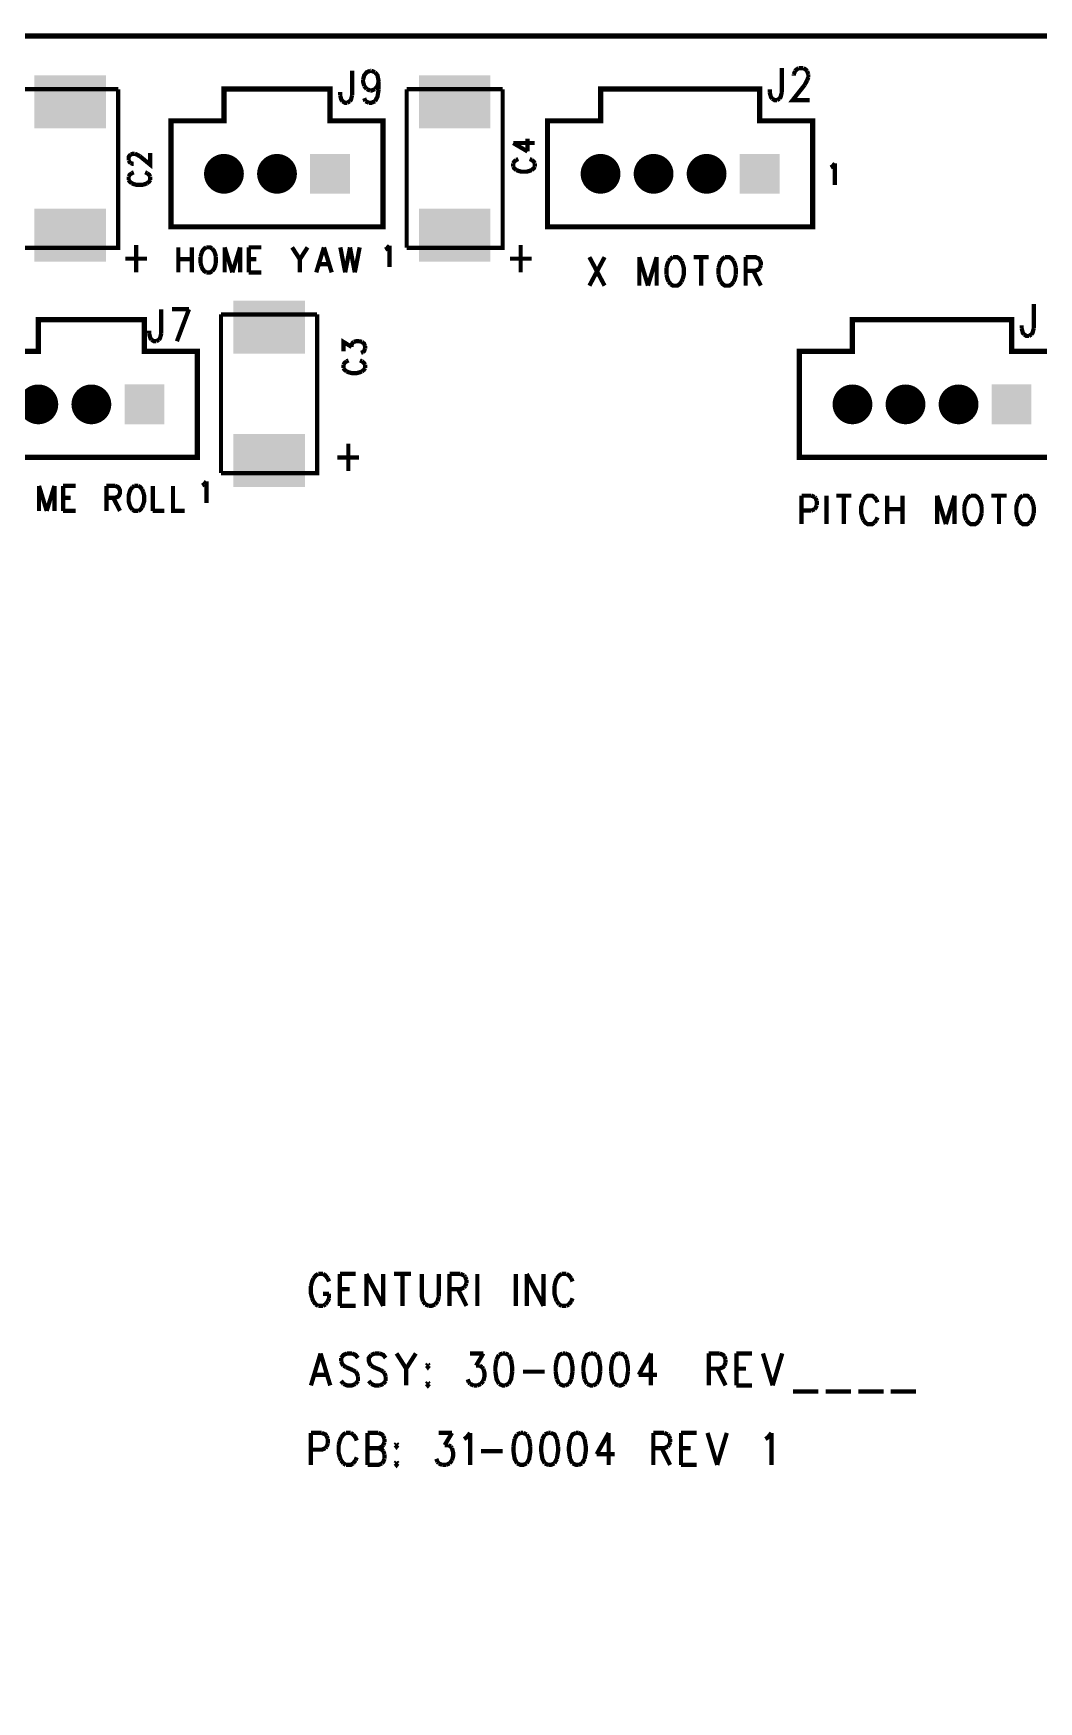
# Model space of a CAD drawing. Extents: x 7.77 to 13.51, y 7.55 to 13.01.
# Drawn here: x 9.706 to 11.601, y 9.857 to 13.005 of the extents above; entities that cross this region are included whole.
import ezdxf

# ---------------------------------------------------------------- set-up
doc = ezdxf.new("R2010")
doc.units = 0
doc.layers.get('0').update_dxf_attribs({"linetype": 'CONTINUOUS'})
doc.layers.add('ASSEMBLY_PHO', color=7, linetype='CONTINUOUS')

# ---------------------------------------------------------------- blocks, each defined once
blk = doc.blocks.new('SQUARE_3')
blk.add_solid([(-0.0375, -0.0375), (-0.0375, 0.0375), (0.0375, -0.0375), (0.0375, 0.0375)])
blk = doc.blocks.new('ROUND_4')
at = {"const_width": 0.0375}
blk.add_lwpolyline([(-0.01875, 0, 1), (0.01875, 0, 1)], format="xyb", close=True, dxfattribs=at)
blk = doc.blocks.new('RECTANGLE_137')
blk.add_solid([(-0.0675, -0.05), (-0.0675, 0.05), (0.0675, -0.05), (0.0675, 0.05)])

msp = doc.modelspace()

# ---------------------------------------------------------------- linework, layer by layer
at = {"layer": 'ASSEMBLY_PHO'}
for points, const_width in [([(8, 8), (13.5, 8), (13.5, 13), (8, 13), (8, 8)], 0.01), ([(10.30672, 12.93443), (10.30672, 12.88843)], 0.008), ([(10.32718, 12.91718), (10.32945, 12.92581), (10.334, 12.93156), (10.34081, 12.93443)], 0.008), ([(10.34081, 12.93443), (10.34309, 12.93443)], 0.008), ([(10.34309, 12.93443), (10.3499, 12.93156)], 0.008), ([(11.11672, 12.93937), (11.11672, 12.89337)], 0.008), ([(11.13945, 12.92787), (11.14172, 12.93362)], 0.008), ([(11.14172, 12.93362), (11.144, 12.9365), (11.14854, 12.93937)], 0.008), ([(11.14854, 12.93937), (11.15763, 12.93937)], 0.008), ([(11.15763, 12.93937), (11.16218, 12.9365), (11.16445, 12.93362)], 0.008), ([(11.16445, 12.93362), (11.16672, 12.92787)], 0.008), ([(10.32945, 12.90568), (10.32718, 12.91431), (10.32718, 12.91718)], 0.008), ([(10.334, 12.89993), (10.32945, 12.90568)], 0.008), ([(10.3499, 12.93156), (10.35445, 12.92581), (10.35672, 12.91431)], 0.008), ([(10.35445, 12.90568), (10.3499, 12.89993)], 0.008), ([(10.35672, 12.91431), (10.35445, 12.90568)], 0.008), ([(10.35672, 12.91431), (10.35672, 12.89993)], 0.008), ([(11.1599, 12.90775), (11.13718, 12.879), (11.169, 12.879)], 0.008), ([(11.13945, 12.925), (11.13945, 12.92787)], 0.008), ([(11.16445, 12.91637), (11.1599, 12.90775)], 0.008), ([(11.16672, 12.92212), (11.16445, 12.91637)], 0.008), ([(11.16672, 12.92787), (11.16672, 12.92212)], 0.008), ([(9.68444, 12.8996), (9.86555, 12.8996)], 0.008), ([(9.86555, 12.8996), (9.86555, 12.60039), (9.68444, 12.60039)], 0.008), ([(9.965, 12.84), (9.965, 12.64), (10.365, 12.64), (10.365, 12.84), (10.265, 12.84), (10.265, 12.9), (10.065, 12.9), (10.065, 12.84), (9.965, 12.84)], 0.01), ([(10.284, 12.88843), (10.284, 12.89418)], 0.008), ([(10.28854, 12.87693), (10.28627, 12.87981), (10.284, 12.88843)], 0.008), ([(10.29763, 12.87406), (10.29309, 12.87406), (10.28854, 12.87693)], 0.008), ([(10.30218, 12.87693), (10.29763, 12.87406)], 0.008), ([(10.30672, 12.88843), (10.30445, 12.87981), (10.30218, 12.87693)], 0.008), ([(10.33172, 12.87693), (10.32945, 12.88268)], 0.008), ([(10.33854, 12.87406), (10.33172, 12.87693)], 0.008), ([(10.34081, 12.89706), (10.334, 12.89993)], 0.008), ([(10.3499, 12.87693), (10.34309, 12.87406), (10.33854, 12.87406)], 0.008), ([(10.3499, 12.89993), (10.34309, 12.89706), (10.34081, 12.89706)], 0.008), ([(10.35672, 12.89993), (10.35445, 12.88556), (10.3499, 12.87693)], 0.008), ([(10.40944, 12.60039), (10.40944, 12.8996)], 0.008), ([(10.40944, 12.8996), (10.59055, 12.8996)], 0.008), ([(10.59055, 12.8996), (10.59055, 12.60039), (10.40944, 12.60039)], 0.008), ([(10.675, 12.84), (10.675, 12.64), (11.175, 12.64), (11.175, 12.84), (11.075, 12.84), (11.075, 12.9), (10.775, 12.9), (10.775, 12.84), (10.675, 12.84)], 0.01), ([(11.094, 12.89337), (11.094, 12.89912)], 0.008), ([(11.09854, 12.88187), (11.09627, 12.88475), (11.094, 12.89337)], 0.008), ([(11.10763, 12.879), (11.10309, 12.879), (11.09854, 12.88187)], 0.008), ([(11.11218, 12.88187), (11.10763, 12.879)], 0.008), ([(11.11672, 12.89337), (11.11445, 12.88475), (11.11218, 12.88187)], 0.008), ([(9.88531, 12.76513), (9.88531, 12.7715), (9.88725, 12.77468), (9.88918, 12.77627)], 0.008), ([(9.88918, 12.77627), (9.89306, 12.77786), (9.89693, 12.77786)], 0.008), ([(9.89693, 12.77786), (9.90081, 12.77627), (9.90662, 12.77309)], 0.008), ([(9.90662, 12.77309), (9.926, 12.75718), (9.926, 12.77945)], 0.008), ([(10.61031, 12.79809), (10.63743, 12.78218)], 0.008), ([(10.61031, 12.79809), (10.651, 12.79809)], 0.008), ([(10.63743, 12.78218), (10.63743, 12.80604)], 0.008), ([(9.88918, 12.76036), (9.88725, 12.76195), (9.88531, 12.76513)], 0.008), ([(9.895, 12.75877), (9.89306, 12.75877), (9.88918, 12.76036)], 0.008), ([(10.61612, 12.76627), (10.61225, 12.76309), (10.61031, 12.7599)], 0.008), ([(10.61031, 12.7599), (10.61031, 12.75354)], 0.008), ([(10.61031, 12.75354), (10.61225, 12.75036), (10.61612, 12.74718)], 0.008), ([(10.62, 12.76786), (10.61612, 12.76627)], 0.008), ([(10.61612, 12.74718), (10.62, 12.74559), (10.62581, 12.744), (10.6355, 12.744), (10.64131, 12.74559), (10.64518, 12.74718)], 0.008), ([(10.64518, 12.76627), (10.64131, 12.76786)], 0.008), ([(10.651, 12.7599), (10.64906, 12.76309), (10.64518, 12.76627)], 0.008), ([(10.64518, 12.74718), (10.64906, 12.75036), (10.651, 12.75354)], 0.008), ([(10.651, 12.75354), (10.651, 12.7599)], 0.008), ([(11.209, 12.75193), (11.21218, 12.75387)], 0.008), ([(11.21218, 12.75387), (11.21695, 12.75968)], 0.008), ([(11.21695, 12.75968), (11.21695, 12.719)], 0.008), ([(9.89112, 12.74127), (9.88725, 12.73809), (9.88531, 12.7349)], 0.008), ([(9.88531, 12.7349), (9.88531, 12.72854)], 0.008), ([(9.88531, 12.72854), (9.88725, 12.72536), (9.89112, 12.72218)], 0.008), ([(9.895, 12.74286), (9.89112, 12.74127)], 0.008), ([(9.89112, 12.72218), (9.895, 12.72059), (9.90081, 12.719), (9.9105, 12.719), (9.91631, 12.72059), (9.92018, 12.72218)], 0.008), ([(9.92018, 12.74127), (9.91631, 12.74286)], 0.008), ([(9.926, 12.7349), (9.92406, 12.73809), (9.92018, 12.74127)], 0.008), ([(9.92018, 12.72218), (9.92406, 12.72536), (9.926, 12.72854)], 0.008), ([(9.926, 12.72854), (9.926, 12.7349)], 0.008), ([(9.89945, 12.60575), (9.89945, 12.554)], 0.008), ([(9.979, 12.60125), (9.979, 12.554)], 0.008), ([(10.00445, 12.60125), (10.00445, 12.554)], 0.008), ([(10.02263, 12.59), (10.02081, 12.58325)], 0.008), ([(10.03172, 12.60125), (10.02809, 12.599), (10.02445, 12.5945), (10.02263, 12.59)], 0.008), ([(10.04263, 12.599), (10.039, 12.60125), (10.03172, 12.60125)], 0.008), ([(10.0499, 12.58325), (10.04809, 12.59), (10.04627, 12.5945), (10.04263, 12.599)], 0.008), ([(10.06627, 12.60125), (10.06627, 12.554)], 0.008), ([(10.06627, 12.60125), (10.08081, 12.554)], 0.008), ([(10.09536, 12.60125), (10.08081, 12.554)], 0.008), ([(10.09536, 12.60125), (10.09536, 12.554)], 0.008), ([(10.11172, 12.60125), (10.11172, 12.554)], 0.008), ([(10.11172, 12.60125), (10.13536, 12.60125)], 0.008), ([(10.19354, 12.60125), (10.20809, 12.57875), (10.20809, 12.554)], 0.008), ([(10.22263, 12.60125), (10.20809, 12.57875)], 0.008), ([(10.25354, 12.60125), (10.239, 12.554)], 0.008), ([(10.25354, 12.60125), (10.26809, 12.554)], 0.008), ([(10.28445, 12.60125), (10.29354, 12.554)], 0.008), ([(10.30263, 12.60125), (10.29354, 12.554)], 0.008), ([(10.30263, 12.60125), (10.31172, 12.554)], 0.008), ([(10.32081, 12.60125), (10.31172, 12.554)], 0.008), ([(10.369, 12.59693), (10.37218, 12.59887)], 0.008), ([(10.37218, 12.59887), (10.37695, 12.60468)], 0.008), ([(10.37695, 12.60468), (10.37695, 12.564)], 0.008), ([(10.62445, 12.60575), (10.62445, 12.554)], 0.008), ([(9.879, 12.57987), (9.9199, 12.57987)], 0.008), ([(9.979, 12.57875), (10.00445, 12.57875)], 0.008), ([(10.02081, 12.58325), (10.02081, 12.572)], 0.008), ([(10.02081, 12.572), (10.02263, 12.56525)], 0.008), ([(10.02263, 12.56525), (10.02445, 12.56075), (10.02809, 12.55625), (10.03172, 12.554)], 0.008), ([(10.03172, 12.554), (10.039, 12.554), (10.04263, 12.55625)], 0.008), ([(10.04263, 12.55625), (10.04627, 12.56075), (10.04809, 12.56525), (10.0499, 12.572)], 0.008), ([(10.0499, 12.572), (10.0499, 12.58325)], 0.008), ([(10.11172, 12.57875), (10.12627, 12.57875)], 0.008), ([(10.24445, 12.56975), (10.26263, 12.56975)], 0.008), ([(10.604, 12.57987), (10.6449, 12.57987)], 0.008), ([(10.754, 12.58281), (10.78263, 12.529)], 0.008), ([(10.78263, 12.58281), (10.754, 12.529)], 0.008), ([(10.84809, 12.58281), (10.84809, 12.529)], 0.008), ([(10.84809, 12.58281), (10.86445, 12.529)], 0.008), ([(10.88081, 12.58281), (10.86445, 12.529)], 0.008), ([(10.88081, 12.58281), (10.88081, 12.529)], 0.008), ([(10.90331, 12.57512), (10.90127, 12.57), (10.89922, 12.56231)], 0.008), ([(10.89922, 12.56231), (10.89922, 12.5495)], 0.008), ([(10.9074, 12.58025), (10.90331, 12.57512)], 0.008), ([(10.9115, 12.58281), (10.9074, 12.58025)], 0.008), ([(10.92786, 12.57512), (10.92377, 12.58025), (10.91968, 12.58281), (10.9115, 12.58281)], 0.008), ([(10.9299, 12.57), (10.92786, 12.57512)], 0.008), ([(10.9299, 12.54181), (10.93195, 12.5495), (10.93195, 12.56231), (10.9299, 12.57)], 0.008), ([(10.95036, 12.58281), (10.979, 12.58281)], 0.008), ([(10.96468, 12.58281), (10.96468, 12.529)], 0.008), ([(11.0015, 12.57512), (10.99945, 12.57), (10.9974, 12.56231)], 0.008), ([(10.9974, 12.56231), (10.9974, 12.5495)], 0.008), ([(11.00968, 12.58281), (11.00559, 12.58025), (11.0015, 12.57512)], 0.008), ([(11.02604, 12.57512), (11.02195, 12.58025), (11.01786, 12.58281), (11.00968, 12.58281)], 0.008), ([(11.03013, 12.56231), (11.02809, 12.57), (11.02604, 12.57512)], 0.008), ([(11.03013, 12.5495), (11.03013, 12.56231)], 0.008), ([(11.04854, 12.58281), (11.04854, 12.529)], 0.008), ([(11.04854, 12.58281), (11.06695, 12.58281), (11.07309, 12.58025), (11.07513, 12.57768)], 0.008), ([(11.06695, 12.55718), (11.04854, 12.55718)], 0.008), ([(11.06286, 12.55718), (11.07718, 12.529)], 0.008), ([(11.07513, 12.56231), (11.07309, 12.55975), (11.06695, 12.55718)], 0.008), ([(11.07513, 12.57768), (11.07718, 12.57256), (11.07718, 12.56743)], 0.008), ([(11.07718, 12.56743), (11.07513, 12.56231)], 0.008), ([(10.11172, 12.554), (10.13536, 12.554)], 0.008), ([(10.89922, 12.5495), (10.90127, 12.54181), (10.90331, 12.53668)], 0.008), ([(10.90331, 12.53668), (10.9074, 12.53156)], 0.008), ([(10.9074, 12.53156), (10.9115, 12.529), (10.91968, 12.529), (10.92377, 12.53156), (10.92786, 12.53668)], 0.008), ([(10.92786, 12.53668), (10.9299, 12.54181)], 0.008), ([(10.9974, 12.5495), (10.99945, 12.54181), (11.0015, 12.53668)], 0.008), ([(11.0015, 12.53668), (11.00559, 12.53156), (11.00968, 12.529), (11.01786, 12.529), (11.02195, 12.53156), (11.02604, 12.53668)], 0.008), ([(11.02604, 12.53668), (11.02809, 12.54181), (11.03013, 12.5495)], 0.008), ([(11.59172, 12.49437), (11.59172, 12.44837)], 0.008), ([(9.615, 12.405), (9.615, 12.205), (10.015, 12.205), (10.015, 12.405), (9.915, 12.405), (9.915, 12.465), (9.715, 12.465), (9.715, 12.405), (9.615, 12.405)], 0.01), ([(9.94672, 12.48443), (9.94672, 12.43843)], 0.008), ([(9.96718, 12.48443), (9.999, 12.48443)], 0.008), ([(9.999, 12.48443), (9.97627, 12.42406)], 0.008), ([(10.05944, 12.17539), (10.05944, 12.4746)], 0.008), ([(10.05944, 12.4746), (10.24055, 12.4746)], 0.008), ([(10.24055, 12.4746), (10.24055, 12.17539), (10.05944, 12.17539)], 0.008), ([(11.15, 12.405), (11.15, 12.205), (11.65, 12.205), (11.65, 12.405), (11.55, 12.405), (11.55, 12.465), (11.25, 12.465), (11.25, 12.405), (11.15, 12.405)], 0.01), ([(9.924, 12.43843), (9.924, 12.44418)], 0.008), ([(9.92854, 12.42693), (9.92627, 12.42981), (9.924, 12.43843)], 0.008), ([(9.94672, 12.43843), (9.94445, 12.42981), (9.94218, 12.42693)], 0.008), ([(11.569, 12.44837), (11.569, 12.45412)], 0.008), ([(11.57354, 12.43687), (11.57127, 12.43975), (11.569, 12.44837)], 0.008), ([(11.58263, 12.434), (11.57809, 12.434), (11.57354, 12.43687)], 0.008), ([(11.58718, 12.43687), (11.58263, 12.434)], 0.008), ([(11.59172, 12.44837), (11.58945, 12.43975), (11.58718, 12.43687)], 0.008), ([(9.93763, 12.42406), (9.93309, 12.42406), (9.92854, 12.42693)], 0.008), ([(9.94218, 12.42693), (9.93763, 12.42406)], 0.008), ([(10.29031, 12.40536), (10.29031, 12.42286), (10.30581, 12.41331)], 0.008), ([(10.30581, 12.41331), (10.30581, 12.41809), (10.30775, 12.42127), (10.30968, 12.42286)], 0.008), ([(10.30968, 12.42286), (10.3155, 12.42445), (10.31937, 12.42445)], 0.008), ([(10.31937, 12.42445), (10.32518, 12.42286)], 0.008), ([(10.32712, 12.40377), (10.32325, 12.40218)], 0.008), ([(10.32518, 12.42286), (10.32906, 12.41968), (10.331, 12.4149)], 0.008), ([(10.331, 12.41013), (10.32906, 12.40536), (10.32712, 12.40377)], 0.008), ([(10.331, 12.4149), (10.331, 12.41013)], 0.008), ([(10.29612, 12.38627), (10.29225, 12.38309), (10.29031, 12.3799)], 0.008), ([(10.29031, 12.3799), (10.29031, 12.37354)], 0.008), ([(10.29031, 12.37354), (10.29225, 12.37036), (10.29612, 12.36718)], 0.008), ([(10.3, 12.38786), (10.29612, 12.38627)], 0.008), ([(10.29612, 12.36718), (10.3, 12.36559), (10.30581, 12.364), (10.3155, 12.364), (10.32131, 12.36559), (10.32518, 12.36718)], 0.008), ([(10.32518, 12.38627), (10.32131, 12.38786)], 0.008), ([(10.331, 12.3799), (10.32906, 12.38309), (10.32518, 12.38627)], 0.008), ([(10.32518, 12.36718), (10.32906, 12.37036), (10.331, 12.37354)], 0.008), ([(10.331, 12.37354), (10.331, 12.3799)], 0.008), ([(10.29945, 12.23075), (10.29945, 12.179)], 0.008), ([(10.279, 12.20487), (10.3199, 12.20487)], 0.008), ([(9.71627, 12.15125), (9.71627, 12.104)], 0.008), ([(9.71627, 12.15125), (9.73081, 12.104)], 0.008), ([(9.74536, 12.15125), (9.73081, 12.104)], 0.008), ([(9.74536, 12.15125), (9.74536, 12.104)], 0.008), ([(9.76172, 12.15125), (9.76172, 12.104)], 0.008), ([(9.76172, 12.15125), (9.78536, 12.15125)], 0.008), ([(9.84354, 12.15125), (9.84354, 12.104)], 0.008), ([(9.84354, 12.15125), (9.8599, 12.15125)], 0.008), ([(9.8599, 12.15125), (9.86536, 12.149), (9.86718, 12.14675), (9.869, 12.14225), (9.869, 12.13775), (9.86718, 12.13325), (9.86536, 12.131), (9.8599, 12.12875)], 0.008), ([(9.89263, 12.149), (9.889, 12.1445), (9.88718, 12.14), (9.88536, 12.13325), (9.88536, 12.122), (9.88718, 12.11525), (9.889, 12.11075), (9.89263, 12.10625)], 0.008), ([(9.89627, 12.15125), (9.89263, 12.149)], 0.008), ([(9.90354, 12.15125), (9.89627, 12.15125)], 0.008), ([(9.91081, 12.1445), (9.90718, 12.149), (9.90354, 12.15125)], 0.008), ([(9.93081, 12.15125), (9.93081, 12.104)], 0.008), ([(9.969, 12.15125), (9.969, 12.104), (9.99081, 12.104)], 0.008), ([(10.024, 12.15193), (10.02718, 12.15387)], 0.008), ([(10.02718, 12.15387), (10.03195, 12.15968)], 0.008), ([(10.03195, 12.15968), (10.03195, 12.119)], 0.008), ([(9.76172, 12.12875), (9.77627, 12.12875)], 0.008), ([(9.8599, 12.12875), (9.84354, 12.12875)], 0.008), ([(9.85627, 12.12875), (9.869, 12.104)], 0.008), ([(9.91263, 12.14), (9.91081, 12.1445)], 0.008), ([(9.91081, 12.11075), (9.91263, 12.11525)], 0.008), ([(9.91263, 12.11525), (9.91445, 12.122), (9.91445, 12.13325), (9.91263, 12.14)], 0.008), ([(11.154, 12.13281), (11.154, 12.079)], 0.008), ([(11.154, 12.13281), (11.1724, 12.13281)], 0.008), ([(11.1724, 12.13281), (11.17854, 12.13025)], 0.008), ([(11.17854, 12.13025), (11.18059, 12.12768)], 0.008), ([(11.18263, 12.11487), (11.18059, 12.10975), (11.17854, 12.10718)], 0.008), ([(11.18059, 12.12768), (11.18263, 12.12256)], 0.008), ([(11.18263, 12.12256), (11.18263, 12.11487)], 0.008), ([(11.20104, 12.13281), (11.20104, 12.079)], 0.008), ([(11.21945, 12.13281), (11.24809, 12.13281)], 0.008), ([(11.23377, 12.13281), (11.23377, 12.079)], 0.008), ([(11.26854, 12.12), (11.2665, 12.11231), (11.2665, 12.0995), (11.26854, 12.09181)], 0.008), ([(11.27059, 12.12512), (11.26854, 12.12)], 0.008), ([(11.29104, 12.13025), (11.28695, 12.13281), (11.27877, 12.13281), (11.27468, 12.13025), (11.27059, 12.12512)], 0.008), ([(11.29513, 12.12512), (11.29104, 12.13025)], 0.008), ([(11.29718, 12.12), (11.29513, 12.12512)], 0.008), ([(11.31559, 12.13281), (11.31559, 12.079)], 0.008), ([(11.34422, 12.13281), (11.34422, 12.079)], 0.008), ([(11.40968, 12.13281), (11.40968, 12.079)], 0.008), ([(11.40968, 12.13281), (11.42604, 12.079)], 0.008), ([(11.4424, 12.13281), (11.42604, 12.079)], 0.008), ([(11.4424, 12.13281), (11.4424, 12.079)], 0.008), ([(11.4649, 12.12512), (11.46286, 12.12), (11.46081, 12.11231)], 0.008), ([(11.47309, 12.13281), (11.469, 12.13025), (11.4649, 12.12512)], 0.008), ([(11.48945, 12.12512), (11.48536, 12.13025), (11.48127, 12.13281), (11.47309, 12.13281)], 0.008), ([(11.49354, 12.11231), (11.4915, 12.12), (11.48945, 12.12512)], 0.008), ([(11.51195, 12.13281), (11.54059, 12.13281)], 0.008), ([(11.52627, 12.13281), (11.52627, 12.079)], 0.008), ([(11.56104, 12.12), (11.559, 12.11231), (11.559, 12.0995), (11.56104, 12.09181)], 0.008), ([(11.56309, 12.12512), (11.56104, 12.12)], 0.008), ([(11.57127, 12.13281), (11.56718, 12.13025), (11.56309, 12.12512)], 0.008), ([(11.58354, 12.13025), (11.57945, 12.13281), (11.57127, 12.13281)], 0.008), ([(11.58763, 12.12512), (11.58354, 12.13025)], 0.008), ([(11.59172, 12.11231), (11.58968, 12.12), (11.58763, 12.12512)], 0.008), ([(9.76172, 12.104), (9.78536, 12.104)], 0.008), ([(9.89263, 12.10625), (9.89627, 12.104), (9.90354, 12.104)], 0.008), ([(9.90354, 12.104), (9.90718, 12.10625), (9.91081, 12.11075)], 0.008), ([(9.93081, 12.104), (9.95263, 12.104)], 0.008), ([(11.1724, 12.10462), (11.154, 12.10462)], 0.008), ([(11.17854, 12.10718), (11.1724, 12.10462)], 0.008), ([(11.26854, 12.09181), (11.27059, 12.08668)], 0.008), ([(11.27059, 12.08668), (11.27468, 12.08156), (11.27877, 12.079), (11.28695, 12.079), (11.29104, 12.08156)], 0.008), ([(11.29104, 12.08156), (11.29513, 12.08668)], 0.008), ([(11.29513, 12.08668), (11.29718, 12.09181)], 0.008), ([(11.31559, 12.10718), (11.34422, 12.10718)], 0.008), ([(11.46081, 12.11231), (11.46081, 12.0995)], 0.008), ([(11.46081, 12.0995), (11.46286, 12.09181), (11.4649, 12.08668)], 0.008), ([(11.4649, 12.08668), (11.469, 12.08156), (11.47309, 12.079), (11.48127, 12.079), (11.48536, 12.08156), (11.48945, 12.08668)], 0.008), ([(11.48945, 12.08668), (11.4915, 12.09181), (11.49354, 12.0995)], 0.008), ([(11.49354, 12.0995), (11.49354, 12.11231)], 0.008), ([(11.56104, 12.09181), (11.56309, 12.08668)], 0.008), ([(11.56309, 12.08668), (11.56718, 12.08156), (11.57127, 12.079), (11.57945, 12.079), (11.58354, 12.08156)], 0.008), ([(11.58354, 12.08156), (11.58763, 12.08668)], 0.008), ([(11.58763, 12.08668), (11.58968, 12.09181), (11.59172, 12.0995)], 0.008), ([(11.59172, 12.0995), (11.59172, 12.11231)], 0.008), ([(10.23354, 10.65575), (10.23127, 10.65), (10.229, 10.64137)], 0.008), ([(10.229, 10.64137), (10.229, 10.627), (10.23127, 10.61837)], 0.008), ([(10.24263, 10.66437), (10.23809, 10.6615), (10.23354, 10.65575)], 0.008), ([(10.25172, 10.66437), (10.24263, 10.66437)], 0.008), ([(10.26081, 10.65575), (10.25627, 10.6615), (10.25172, 10.66437)], 0.008), ([(10.26309, 10.65), (10.26081, 10.65575)], 0.008), ([(10.28354, 10.66437), (10.28354, 10.604)], 0.008), ([(10.28354, 10.66437), (10.31309, 10.66437)], 0.008), ([(10.28354, 10.63562), (10.30172, 10.63562)], 0.008), ([(10.33354, 10.66437), (10.33354, 10.604)], 0.008), ([(10.33354, 10.66437), (10.36536, 10.604)], 0.008), ([(10.36536, 10.66437), (10.36536, 10.604)], 0.008), ([(10.38581, 10.66437), (10.41763, 10.66437)], 0.008), ([(10.40172, 10.66437), (10.40172, 10.604)], 0.008), ([(10.43809, 10.66437), (10.43809, 10.62125), (10.44036, 10.61262)], 0.008), ([(10.4699, 10.62125), (10.4699, 10.66437)], 0.008), ([(10.49036, 10.66437), (10.49036, 10.604)], 0.008), ([(10.49036, 10.66437), (10.51081, 10.66437)], 0.008), ([(10.51081, 10.63562), (10.49036, 10.63562)], 0.008), ([(10.50627, 10.63562), (10.52218, 10.604)], 0.008), ([(10.51081, 10.66437), (10.51763, 10.6615)], 0.008), ([(10.51763, 10.6385), (10.51081, 10.63562)], 0.008), ([(10.51763, 10.6615), (10.5199, 10.65862)], 0.008), ([(10.5199, 10.64137), (10.51763, 10.6385)], 0.008), ([(10.5199, 10.65862), (10.52218, 10.65287)], 0.008), ([(10.52218, 10.64712), (10.5199, 10.64137)], 0.008), ([(10.52218, 10.65287), (10.52218, 10.64712)], 0.008), ([(10.54263, 10.66437), (10.54263, 10.604)], 0.008), ([(10.61536, 10.66437), (10.61536, 10.604)], 0.008), ([(10.63581, 10.66437), (10.63581, 10.604)], 0.008), ([(10.63581, 10.66437), (10.66763, 10.604)], 0.008), ([(10.66763, 10.66437), (10.66763, 10.604)], 0.008), ([(10.69263, 10.65575), (10.69036, 10.65), (10.68809, 10.64137)], 0.008), ([(10.68809, 10.64137), (10.68809, 10.627), (10.69036, 10.61837)], 0.008), ([(10.70172, 10.66437), (10.69718, 10.6615), (10.69263, 10.65575)], 0.008), ([(10.71081, 10.66437), (10.70172, 10.66437)], 0.008), ([(10.7199, 10.65575), (10.71536, 10.6615), (10.71081, 10.66437)], 0.008), ([(10.72218, 10.65), (10.7199, 10.65575)], 0.008), ([(10.23127, 10.61837), (10.23354, 10.61262)], 0.008), ([(10.23354, 10.61262), (10.23809, 10.60687)], 0.008), ([(10.23809, 10.60687), (10.24263, 10.604)], 0.008), ([(10.24263, 10.604), (10.25172, 10.604)], 0.008), ([(10.25172, 10.627), (10.26309, 10.627)], 0.008), ([(10.25172, 10.604), (10.25627, 10.60687)], 0.008), ([(10.25627, 10.60687), (10.26081, 10.61262)], 0.008), ([(10.26081, 10.61262), (10.26309, 10.61837)], 0.008), ([(10.26309, 10.61837), (10.26309, 10.627)], 0.008), ([(10.28354, 10.604), (10.31309, 10.604)], 0.008), ([(10.44036, 10.61262), (10.4449, 10.60687)], 0.008), ([(10.4449, 10.60687), (10.45172, 10.604)], 0.008), ([(10.45172, 10.604), (10.45627, 10.604), (10.46309, 10.60687)], 0.008), ([(10.46309, 10.60687), (10.46763, 10.61262)], 0.008), ([(10.46763, 10.61262), (10.4699, 10.62125)], 0.008), ([(10.69036, 10.61837), (10.69263, 10.61262)], 0.008), ([(10.69263, 10.61262), (10.69718, 10.60687)], 0.008), ([(10.69718, 10.60687), (10.70172, 10.604)], 0.008), ([(10.70172, 10.604), (10.71081, 10.604)], 0.008), ([(10.71081, 10.604), (10.71536, 10.60687)], 0.008), ([(10.71536, 10.60687), (10.7199, 10.61262)], 0.008), ([(10.7199, 10.61262), (10.72218, 10.61837)], 0.008), ([(10.24718, 10.51437), (10.229, 10.454)], 0.008), ([(10.24718, 10.51437), (10.26536, 10.454)], 0.008), ([(10.29718, 10.51437), (10.29036, 10.5115), (10.28581, 10.50575)], 0.008), ([(10.30627, 10.51437), (10.29718, 10.51437)], 0.008), ([(10.31763, 10.50575), (10.31309, 10.5115), (10.30627, 10.51437)], 0.008), ([(10.34263, 10.5115), (10.33809, 10.50575), (10.33809, 10.5), (10.34036, 10.49425), (10.34263, 10.49137)], 0.008), ([(10.34945, 10.51437), (10.34263, 10.5115)], 0.008), ([(10.35854, 10.51437), (10.34945, 10.51437)], 0.008), ([(10.3699, 10.50575), (10.36536, 10.5115), (10.35854, 10.51437)], 0.008), ([(10.39036, 10.51437), (10.40854, 10.48562)], 0.008), ([(10.42672, 10.51437), (10.40854, 10.48562)], 0.008), ([(10.529, 10.51437), (10.554, 10.51437)], 0.008), ([(10.554, 10.51437), (10.54036, 10.49137)], 0.008), ([(10.58354, 10.5115), (10.579, 10.50287)], 0.008), ([(10.59036, 10.51437), (10.58354, 10.5115)], 0.008), ([(10.5949, 10.51437), (10.59036, 10.51437)], 0.008), ([(10.60172, 10.5115), (10.5949, 10.51437)], 0.008), ([(10.60627, 10.50287), (10.60172, 10.5115)], 0.008), ([(10.704, 10.51437), (10.69718, 10.5115), (10.69263, 10.50287)], 0.008), ([(10.70854, 10.51437), (10.704, 10.51437)], 0.008), ([(10.7199, 10.50287), (10.71536, 10.5115), (10.70854, 10.51437)], 0.008), ([(10.75627, 10.51437), (10.74945, 10.5115), (10.7449, 10.50287)], 0.008), ([(10.76081, 10.51437), (10.75627, 10.51437)], 0.008), ([(10.76763, 10.5115), (10.76081, 10.51437)], 0.008), ([(10.77218, 10.50287), (10.76763, 10.5115)], 0.008), ([(10.80172, 10.5115), (10.79718, 10.50287)], 0.008), ([(10.80854, 10.51437), (10.80172, 10.5115)], 0.008), ([(10.81309, 10.51437), (10.80854, 10.51437)], 0.008), ([(10.8199, 10.5115), (10.81309, 10.51437)], 0.008), ([(10.82445, 10.50287), (10.8199, 10.5115)], 0.008), ([(10.8699, 10.51437), (10.84718, 10.47412)], 0.008), ([(10.8699, 10.51437), (10.8699, 10.454)], 0.008), ([(10.979, 10.51437), (10.979, 10.454)], 0.008), ([(10.979, 10.51437), (10.99945, 10.51437)], 0.008), ([(10.99945, 10.51437), (11.00627, 10.5115), (11.00854, 10.50862)], 0.008), ([(11.03127, 10.51437), (11.03127, 10.454)], 0.008), ([(11.03127, 10.51437), (11.06081, 10.51437)], 0.008), ([(11.08127, 10.51437), (11.09945, 10.454)], 0.008), ([(11.11763, 10.51437), (11.09945, 10.454)], 0.008), ([(10.28581, 10.50575), (10.28581, 10.5)], 0.008), ([(10.28581, 10.5), (10.28809, 10.49425), (10.29036, 10.49137)], 0.008), ([(10.29036, 10.49137), (10.2949, 10.4885)], 0.008), ([(10.2949, 10.4885), (10.30854, 10.48275)], 0.008), ([(10.30854, 10.48275), (10.31309, 10.47987)], 0.008), ([(10.31309, 10.47987), (10.31536, 10.477), (10.31763, 10.47125)], 0.008), ([(10.34263, 10.49137), (10.34718, 10.4885), (10.36081, 10.48275)], 0.008), ([(10.36081, 10.48275), (10.36536, 10.47987)], 0.008), ([(10.36536, 10.47987), (10.36763, 10.477)], 0.008), ([(10.40854, 10.48562), (10.40854, 10.454)], 0.008), ([(10.44945, 10.49425), (10.44718, 10.49137)], 0.008), ([(10.44718, 10.49137), (10.44945, 10.4885), (10.45172, 10.49137)], 0.008), ([(10.45172, 10.49137), (10.44945, 10.49425)], 0.008), ([(10.54036, 10.49137), (10.54718, 10.49137)], 0.008), ([(10.54718, 10.49137), (10.55172, 10.4885)], 0.008), ([(10.55172, 10.4885), (10.554, 10.48562)], 0.008), ([(10.554, 10.48562), (10.55627, 10.477), (10.55627, 10.47125), (10.554, 10.46262)], 0.008), ([(10.579, 10.50287), (10.57672, 10.4885)], 0.008), ([(10.57672, 10.4885), (10.57672, 10.47987)], 0.008), ([(10.57672, 10.47987), (10.579, 10.4655), (10.58354, 10.45687)], 0.008), ([(10.60172, 10.45687), (10.60627, 10.4655), (10.60854, 10.47987)], 0.008), ([(10.60854, 10.4885), (10.60627, 10.50287)], 0.008), ([(10.60854, 10.47987), (10.60854, 10.4885)], 0.008), ([(10.629, 10.47987), (10.6699, 10.47987)], 0.008), ([(10.69263, 10.50287), (10.69036, 10.4885), (10.69036, 10.47987)], 0.008), ([(10.69036, 10.47987), (10.69263, 10.4655)], 0.008), ([(10.72218, 10.47987), (10.72218, 10.4885), (10.7199, 10.50287)], 0.008), ([(10.7199, 10.4655), (10.72218, 10.47987)], 0.008), ([(10.7449, 10.50287), (10.74263, 10.4885)], 0.008), ([(10.74263, 10.4885), (10.74263, 10.47987)], 0.008), ([(10.74263, 10.47987), (10.7449, 10.4655)], 0.008), ([(10.76763, 10.45687), (10.77218, 10.4655), (10.77445, 10.47987)], 0.008), ([(10.77445, 10.47987), (10.77445, 10.4885), (10.77218, 10.50287)], 0.008), ([(10.79718, 10.50287), (10.7949, 10.4885)], 0.008), ([(10.7949, 10.4885), (10.7949, 10.47987)], 0.008), ([(10.7949, 10.47987), (10.79718, 10.4655), (10.80172, 10.45687)], 0.008), ([(10.8199, 10.45687), (10.82445, 10.4655), (10.82672, 10.47987)], 0.008), ([(10.82672, 10.4885), (10.82445, 10.50287)], 0.008), ([(10.82672, 10.47987), (10.82672, 10.4885)], 0.008), ([(10.99945, 10.48562), (10.979, 10.48562)], 0.008), ([(10.9949, 10.48562), (11.01081, 10.454)], 0.008), ([(11.00854, 10.49137), (11.00627, 10.4885), (10.99945, 10.48562)], 0.008), ([(11.00854, 10.50862), (11.01081, 10.50287)], 0.008), ([(11.01081, 10.49712), (11.00854, 10.49137)], 0.008), ([(11.01081, 10.50287), (11.01081, 10.49712)], 0.008), ([(11.03127, 10.48562), (11.04945, 10.48562)], 0.008), ([(10.23581, 10.47412), (10.25854, 10.47412)], 0.008), ([(10.29036, 10.45687), (10.28581, 10.46262)], 0.008), ([(10.31309, 10.45687), (10.30627, 10.454), (10.29718, 10.454), (10.29036, 10.45687)], 0.008), ([(10.31763, 10.46262), (10.31309, 10.45687)], 0.008), ([(10.31763, 10.47125), (10.31763, 10.46262)], 0.008), ([(10.34263, 10.45687), (10.33809, 10.46262)], 0.008), ([(10.35854, 10.454), (10.34945, 10.454), (10.34263, 10.45687)], 0.008), ([(10.36536, 10.45687), (10.35854, 10.454)], 0.008), ([(10.3699, 10.46262), (10.36536, 10.45687)], 0.008), ([(10.36763, 10.477), (10.3699, 10.47125)], 0.008), ([(10.3699, 10.47125), (10.3699, 10.46262)], 0.008), ([(10.44945, 10.45975), (10.44718, 10.45687)], 0.008), ([(10.44718, 10.45687), (10.44945, 10.454), (10.45172, 10.45687)], 0.008), ([(10.45172, 10.45687), (10.44945, 10.45975)], 0.008), ([(10.52672, 10.45975), (10.52445, 10.4655)], 0.008), ([(10.529, 10.45687), (10.52672, 10.45975)], 0.008), ([(10.53581, 10.454), (10.529, 10.45687)], 0.008), ([(10.54263, 10.454), (10.53581, 10.454)], 0.008), ([(10.54945, 10.45687), (10.54263, 10.454)], 0.008), ([(10.554, 10.46262), (10.54945, 10.45687)], 0.008), ([(10.58354, 10.45687), (10.59036, 10.454), (10.5949, 10.454)], 0.008), ([(10.5949, 10.454), (10.60172, 10.45687)], 0.008), ([(10.69263, 10.4655), (10.69718, 10.45687)], 0.008), ([(10.69718, 10.45687), (10.704, 10.454), (10.70854, 10.454)], 0.008), ([(10.70854, 10.454), (10.71536, 10.45687)], 0.008), ([(10.71536, 10.45687), (10.7199, 10.4655)], 0.008), ([(10.7449, 10.4655), (10.74945, 10.45687)], 0.008), ([(10.74945, 10.45687), (10.75627, 10.454), (10.76081, 10.454)], 0.008), ([(10.76081, 10.454), (10.76763, 10.45687)], 0.008), ([(10.80172, 10.45687), (10.80854, 10.454)], 0.008), ([(10.80854, 10.454), (10.81309, 10.454), (10.8199, 10.45687)], 0.008), ([(10.84718, 10.47412), (10.88127, 10.47412)], 0.008), ([(11.03127, 10.454), (11.06081, 10.454)], 0.008), ([(11.13809, 10.4425), (11.18581, 10.4425)], 0.008), ([(11.19945, 10.4425), (11.24718, 10.4425)], 0.008), ([(11.26081, 10.4425), (11.30854, 10.4425)], 0.008), ([(11.32218, 10.4425), (11.3699, 10.4425)], 0.008), ([(10.229, 10.36437), (10.229, 10.304)], 0.008), ([(10.229, 10.36437), (10.24945, 10.36437)], 0.008), ([(10.24945, 10.36437), (10.25627, 10.3615), (10.25854, 10.35862)], 0.008), ([(10.25854, 10.35862), (10.26081, 10.35287)], 0.008), ([(10.26081, 10.35287), (10.26081, 10.34425)], 0.008), ([(10.28581, 10.35575), (10.28354, 10.35)], 0.008), ([(10.2949, 10.36437), (10.29036, 10.3615), (10.28581, 10.35575)], 0.008), ([(10.304, 10.36437), (10.2949, 10.36437)], 0.008), ([(10.30854, 10.3615), (10.304, 10.36437)], 0.008), ([(10.31536, 10.35), (10.31309, 10.35575), (10.30854, 10.3615)], 0.008), ([(10.33581, 10.36437), (10.33581, 10.304)], 0.008), ([(10.33581, 10.36437), (10.35627, 10.36437)], 0.008), ([(10.35627, 10.36437), (10.36309, 10.3615), (10.36536, 10.35862)], 0.008), ([(10.36536, 10.35862), (10.36763, 10.35287)], 0.008), ([(10.36763, 10.35287), (10.36763, 10.34712)], 0.008), ([(10.4699, 10.36437), (10.4949, 10.36437)], 0.008), ([(10.4949, 10.36437), (10.48127, 10.34137)], 0.008), ([(10.51763, 10.35287), (10.52218, 10.35575), (10.529, 10.36437)], 0.008), ([(10.529, 10.36437), (10.529, 10.304)], 0.008), ([(10.61309, 10.35287), (10.61081, 10.3385)], 0.008), ([(10.61763, 10.3615), (10.61309, 10.35287)], 0.008), ([(10.62445, 10.36437), (10.61763, 10.3615)], 0.008), ([(10.629, 10.36437), (10.62445, 10.36437)], 0.008), ([(10.63581, 10.3615), (10.629, 10.36437)], 0.008), ([(10.64036, 10.35287), (10.63581, 10.3615)], 0.008), ([(10.64263, 10.3385), (10.64036, 10.35287)], 0.008), ([(10.66536, 10.35287), (10.66309, 10.3385), (10.66309, 10.32987)], 0.008), ([(10.6699, 10.3615), (10.66536, 10.35287)], 0.008), ([(10.67672, 10.36437), (10.6699, 10.3615)], 0.008), ([(10.68127, 10.36437), (10.67672, 10.36437)], 0.008), ([(10.69263, 10.35287), (10.68809, 10.3615), (10.68127, 10.36437)], 0.008), ([(10.6949, 10.3385), (10.69263, 10.35287)], 0.008), ([(10.71763, 10.35287), (10.71536, 10.3385), (10.71536, 10.32987)], 0.008), ([(10.729, 10.36437), (10.72218, 10.3615), (10.71763, 10.35287)], 0.008), ([(10.73354, 10.36437), (10.729, 10.36437)], 0.008), ([(10.7449, 10.35287), (10.74036, 10.3615), (10.73354, 10.36437)], 0.008), ([(10.74718, 10.32987), (10.74718, 10.3385), (10.7449, 10.35287)], 0.008), ([(10.79036, 10.36437), (10.76763, 10.32412)], 0.008), ([(10.79036, 10.36437), (10.79036, 10.304)], 0.008), ([(10.87445, 10.36437), (10.87445, 10.304)], 0.008), ([(10.87445, 10.36437), (10.8949, 10.36437)], 0.008), ([(10.8949, 10.36437), (10.90172, 10.3615)], 0.008), ([(10.90172, 10.3615), (10.904, 10.35862)], 0.008), ([(10.904, 10.35862), (10.90627, 10.35287)], 0.008), ([(10.90627, 10.35287), (10.90627, 10.34712)], 0.008), ([(10.92672, 10.36437), (10.92672, 10.304)], 0.008), ([(10.92672, 10.36437), (10.95627, 10.36437)], 0.008), ([(10.97672, 10.36437), (10.9949, 10.304)], 0.008), ([(11.01309, 10.36437), (10.9949, 10.304)], 0.008), ([(11.08581, 10.35287), (11.09036, 10.35575), (11.09718, 10.36437)], 0.008), ([(11.09718, 10.36437), (11.09718, 10.304)], 0.008), ([(10.25627, 10.33562), (10.24945, 10.33275), (10.229, 10.33275)], 0.008), ([(10.25854, 10.3385), (10.25627, 10.33562)], 0.008), ([(10.26081, 10.34425), (10.25854, 10.3385)], 0.008), ([(10.28354, 10.35), (10.28127, 10.34137)], 0.008), ([(10.28127, 10.34137), (10.28127, 10.327), (10.28354, 10.31837)], 0.008), ([(10.33581, 10.33562), (10.35627, 10.33562)], 0.008), ([(10.36536, 10.34137), (10.36309, 10.3385), (10.35627, 10.33562)], 0.008), ([(10.35627, 10.33562), (10.36309, 10.33275), (10.36536, 10.32987)], 0.008), ([(10.36763, 10.34712), (10.36536, 10.34137)], 0.008), ([(10.36536, 10.32987), (10.36763, 10.32412)], 0.008), ([(10.36763, 10.32412), (10.36763, 10.3155)], 0.008), ([(10.39036, 10.34425), (10.38809, 10.34137)], 0.008), ([(10.38809, 10.34137), (10.39036, 10.3385), (10.39263, 10.34137)], 0.008), ([(10.39263, 10.34137), (10.39036, 10.34425)], 0.008), ([(10.48127, 10.34137), (10.48809, 10.34137)], 0.008), ([(10.48809, 10.34137), (10.49263, 10.3385)], 0.008), ([(10.49263, 10.3385), (10.4949, 10.33562)], 0.008), ([(10.4949, 10.33562), (10.49718, 10.327), (10.49718, 10.32125), (10.4949, 10.31262)], 0.008), ([(10.54945, 10.32987), (10.59036, 10.32987)], 0.008), ([(10.61081, 10.3385), (10.61081, 10.32987)], 0.008), ([(10.61081, 10.32987), (10.61309, 10.3155), (10.61763, 10.30687)], 0.008), ([(10.63581, 10.30687), (10.64036, 10.3155), (10.64263, 10.32987)], 0.008), ([(10.64263, 10.32987), (10.64263, 10.3385)], 0.008), ([(10.66309, 10.32987), (10.66536, 10.3155), (10.6699, 10.30687)], 0.008), ([(10.69263, 10.3155), (10.6949, 10.32987)], 0.008), ([(10.6949, 10.32987), (10.6949, 10.3385)], 0.008), ([(10.71536, 10.32987), (10.71763, 10.3155)], 0.008), ([(10.7449, 10.3155), (10.74718, 10.32987)], 0.008), ([(10.76763, 10.32412), (10.80172, 10.32412)], 0.008), ([(10.8949, 10.33562), (10.87445, 10.33562)], 0.008), ([(10.89036, 10.33562), (10.90627, 10.304)], 0.008), ([(10.90172, 10.3385), (10.8949, 10.33562)], 0.008), ([(10.904, 10.34137), (10.90172, 10.3385)], 0.008), ([(10.90627, 10.34712), (10.904, 10.34137)], 0.008), ([(10.92672, 10.33562), (10.9449, 10.33562)], 0.008), ([(10.28354, 10.31837), (10.28581, 10.31262)], 0.008), ([(10.28581, 10.31262), (10.29036, 10.30687)], 0.008), ([(10.29036, 10.30687), (10.2949, 10.304)], 0.008), ([(10.2949, 10.304), (10.304, 10.304), (10.30854, 10.30687)], 0.008), ([(10.30854, 10.30687), (10.31309, 10.31262)], 0.008), ([(10.31309, 10.31262), (10.31536, 10.31837)], 0.008), ([(10.36309, 10.30687), (10.35627, 10.304), (10.33581, 10.304)], 0.008), ([(10.36763, 10.3155), (10.36536, 10.30975), (10.36309, 10.30687)], 0.008), ([(10.39036, 10.30975), (10.38809, 10.30687)], 0.008), ([(10.38809, 10.30687), (10.39036, 10.304), (10.39263, 10.30687)], 0.008), ([(10.39263, 10.30687), (10.39036, 10.30975)], 0.008), ([(10.46763, 10.30975), (10.46536, 10.3155)], 0.008), ([(10.4699, 10.30687), (10.46763, 10.30975)], 0.008), ([(10.47672, 10.304), (10.4699, 10.30687)], 0.008), ([(10.48354, 10.304), (10.47672, 10.304)], 0.008), ([(10.49036, 10.30687), (10.48354, 10.304)], 0.008), ([(10.4949, 10.31262), (10.49036, 10.30687)], 0.008), ([(10.61763, 10.30687), (10.62445, 10.304), (10.629, 10.304), (10.63581, 10.30687)], 0.008), ([(10.6699, 10.30687), (10.67672, 10.304)], 0.008), ([(10.67672, 10.304), (10.68127, 10.304), (10.68809, 10.30687)], 0.008), ([(10.68809, 10.30687), (10.69263, 10.3155)], 0.008), ([(10.71763, 10.3155), (10.72218, 10.30687)], 0.008), ([(10.72218, 10.30687), (10.729, 10.304), (10.73354, 10.304)], 0.008), ([(10.73354, 10.304), (10.74036, 10.30687)], 0.008), ([(10.74036, 10.30687), (10.7449, 10.3155)], 0.008), ([(10.92672, 10.304), (10.95627, 10.304)], 0.008)]:
    msp.add_lwpolyline(points, dxfattribs=dict(at, const_width=const_width))

# ---------------------------------------------------------------- block references
for name, p in [('RECTANGLE_137', (9.775, 12.87598)), ('RECTANGLE_137', (10.5, 12.87598)), ('ROUND_4', (10.065, 12.74)), ('ROUND_4', (10.165, 12.74)), ('SQUARE_3', (10.265, 12.74)), ('ROUND_4', (10.775, 12.74)), ('ROUND_4', (10.875, 12.74)), ('ROUND_4', (10.975, 12.74)), ('SQUARE_3', (11.075, 12.74)), ('RECTANGLE_137', (9.775, 12.62401)), ('RECTANGLE_137', (10.5, 12.62401)), ('RECTANGLE_137', (10.15, 12.45098)), ('ROUND_4', (9.715, 12.305)), ('ROUND_4', (9.815, 12.305)), ('SQUARE_3', (9.915, 12.305)), ('ROUND_4', (11.25, 12.305)), ('ROUND_4', (11.35, 12.305)), ('ROUND_4', (11.45, 12.305)), ('SQUARE_3', (11.55, 12.305)), ('RECTANGLE_137', (10.15, 12.19901))]:
    msp.add_blockref(name, p, dxfattribs=at)

doc.saveas('drawing.dxf')
